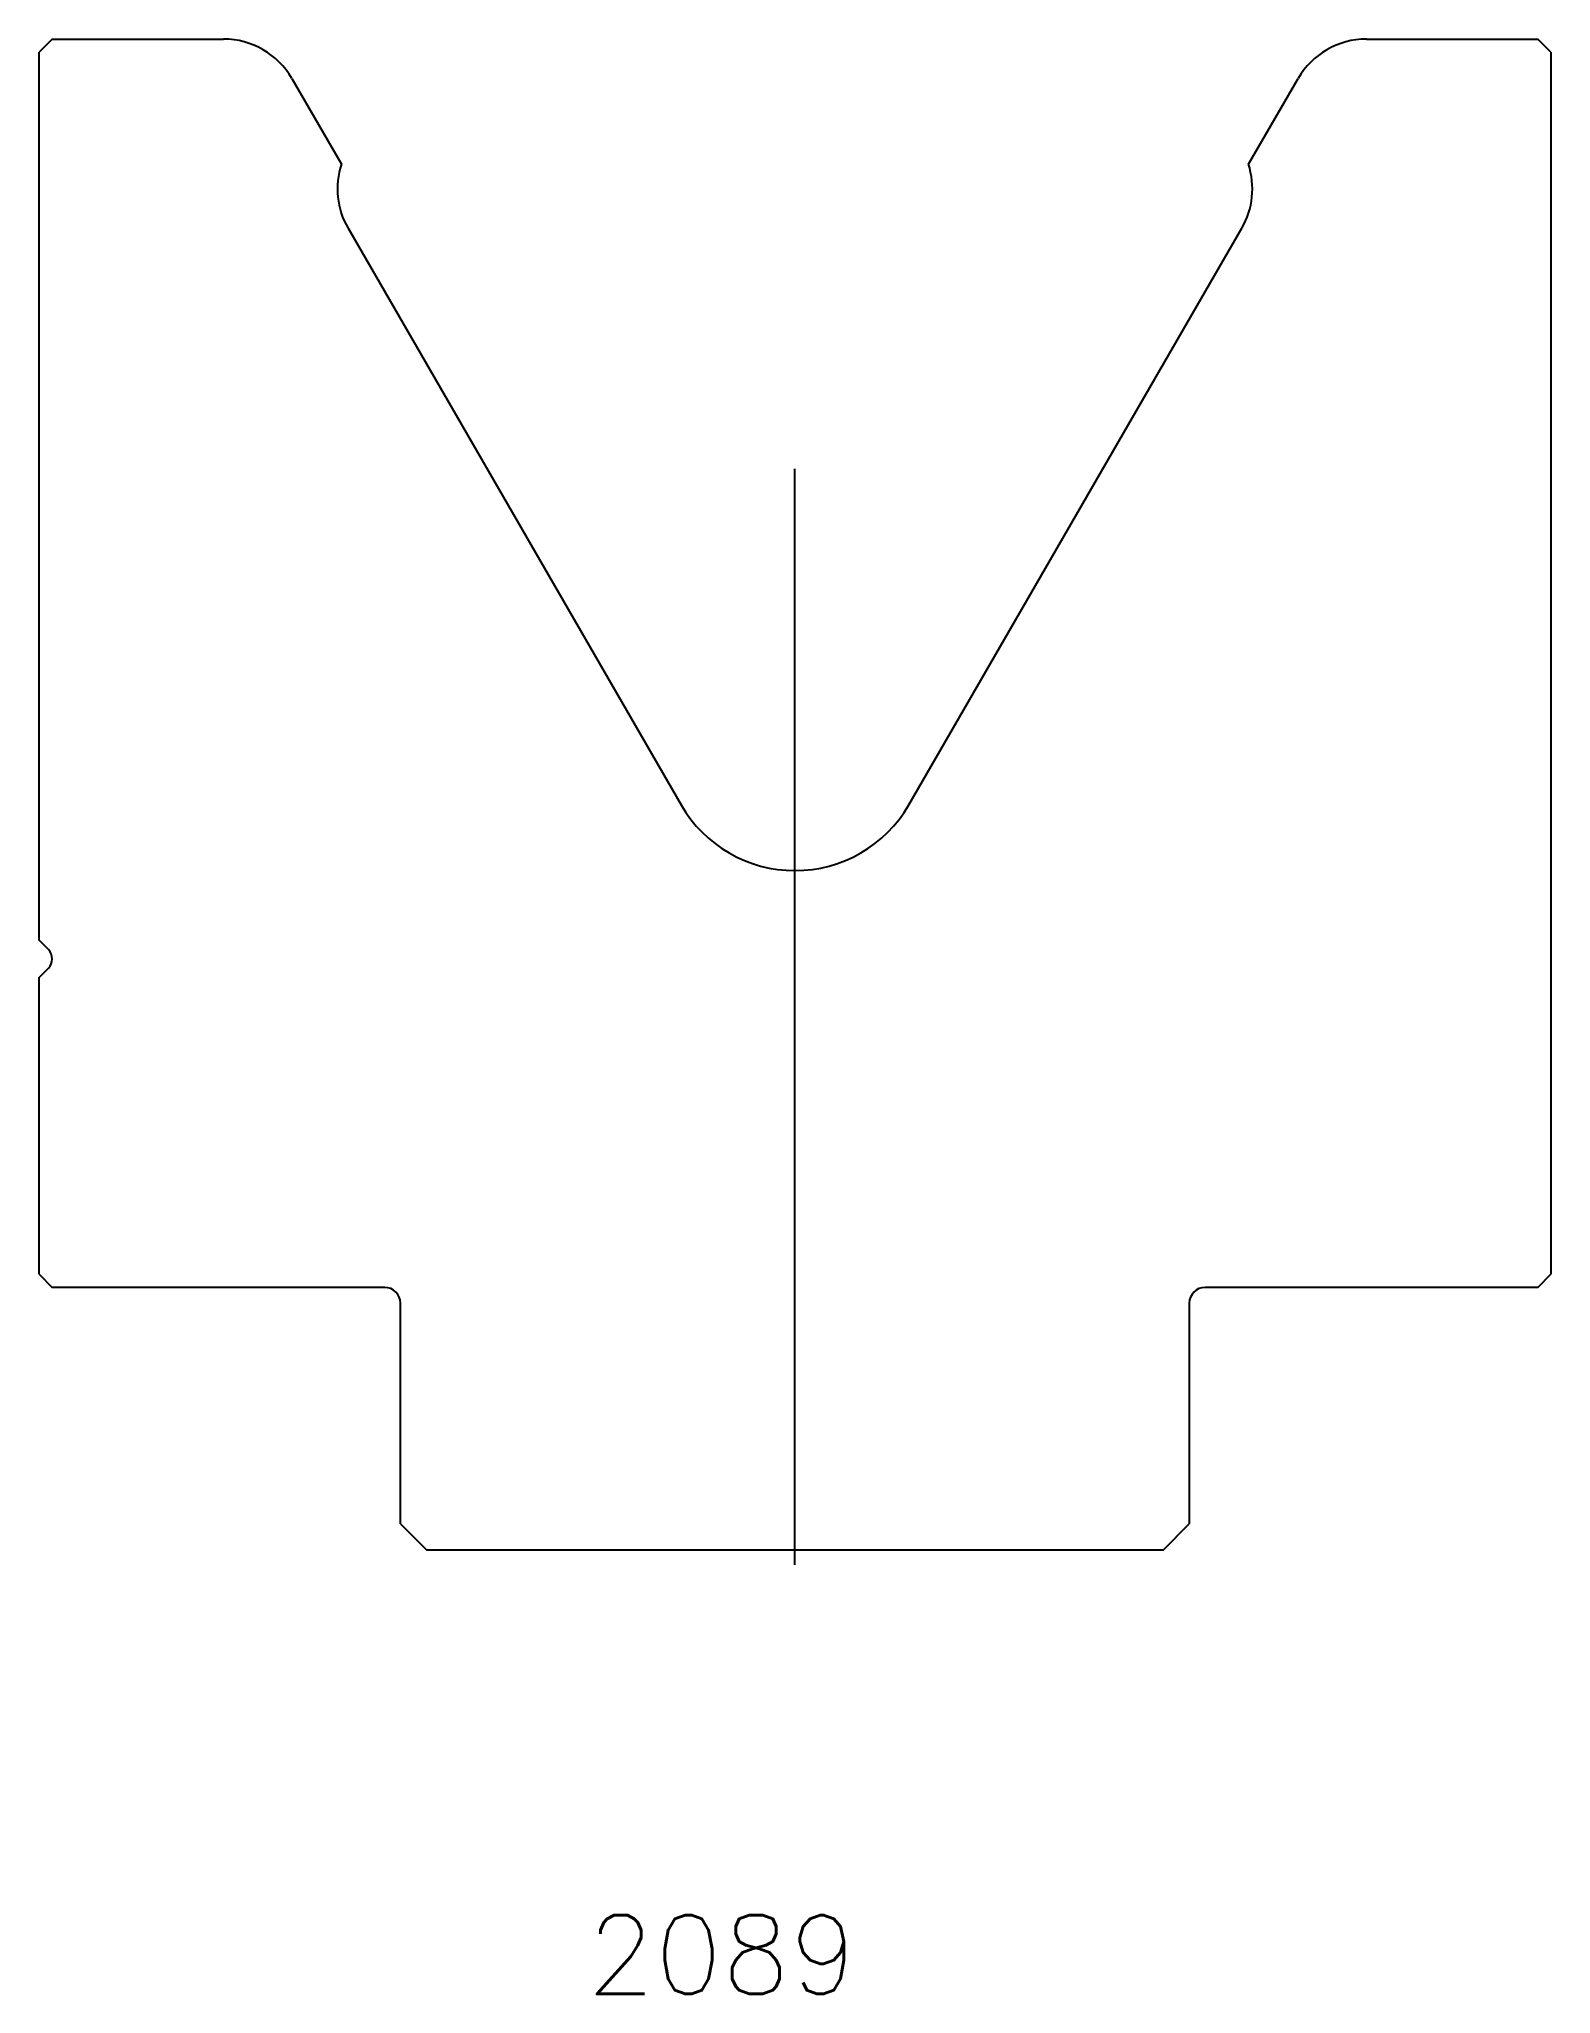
# Model space of a CAD drawing. Header units: millimetres. Extents: x -57 to 58, y -77 to 72.
import ezdxf
from ezdxf.enums import TextEntityAlignment as Align
from ezdxf.lldxf.tags import DXFTag

# ---------------------------------------------------------------- set-up
doc = ezdxf.new("R2010")
doc.units = ezdxf.units.MM
doc.layers.add('Default', color=7, linetype='Continuous')
doc.layers.add('DV41_PREDEFINITO', color=7, linetype='Continuous')
doc.styles.add('SEACAD_txt_shx', font='txt.shx')
tags = doc.linetypes.add('CENTER2', pattern=[28.575, 19.05, -3.175, 3.175, -3.175]).pattern_tags.tags
tags[10:11] = [DXFTag(74, 4), DXFTag(75, 0), DXFTag(340, '0'), DXFTag(46, 0.0), DXFTag(50, 0.0), DXFTag(44, 0.0), DXFTag(45, 0.0)]
tags[8:9] = [DXFTag(74, 4), DXFTag(75, 0), DXFTag(340, '0'), DXFTag(46, 0.0), DXFTag(50, 0.0), DXFTag(44, 0.0), DXFTag(45, 0.0)]
tags[6:7] = [DXFTag(74, 4), DXFTag(75, 0), DXFTag(340, '0'), DXFTag(46, 0.0), DXFTag(50, 0.0), DXFTag(44, 0.0), DXFTag(45, 0.0)]
tags[4:5] = [DXFTag(74, 4), DXFTag(75, 0), DXFTag(340, '0'), DXFTag(46, 0.0), DXFTag(50, 0.0), DXFTag(44, 0.0), DXFTag(45, 0.0)]

msp = doc.modelspace()

# ---------------------------------------------------------------- linework, layer by layer
at = {"layer": 'DV41_PREDEFINITO', "color": 7, "linetype": 'Continuous'}
for p, q in [((-55.82, 71.78), (-56.82, 70.78)), ((-55.82, 71.78), (-42.78, 71.78)), ((44.15, 71.78), (57.18, 71.78)), ((58.18, 70.78), (57.18, 71.78)), ((-56.82, 3.2), (-56.82, 70.78)), ((58.18, 70.78), (58.18, -22.22)), ((-37.58, 68.78), (-33.82, 62.26)), ((35.18, 62.26), (38.95, 68.78)), ((-33.31, 57.38), (-7.98, 13.5)), ((9.34, 13.5), (34.68, 57.38)), ((-56.11, 2.49), (-56.82, 3.2)), ((-56.82, 0.37), (-56.11, 1.07)), ((-56.82, -22.22), (-56.82, 0.37)), ((-56.82, -22.22), (-55.82, -23.22)), ((57.18, -23.22), (58.18, -22.22)), ((-30.52, -23.22), (-55.82, -23.22)), ((57.18, -23.22), (31.88, -23.22)), ((-29.32, -41.22), (-29.32, -24.42)), ((30.68, -24.42), (30.68, -41.22)), ((-29.32, -41.22), (-27.32, -43.22)), ((28.68, -43.22), (30.68, -41.22)), ((28.68, -43.22), (-27.32, -43.22))]:
    msp.add_line(p, q, dxfattribs=at)
at = {"layer": 'DV41_PREDEFINITO', "color": 7, "linetype": 'CENTER2'}
msp.add_line((0.68, -44.34), (0.68, 39.07), dxfattribs=at)
at = {"layer": 'DV41_PREDEFINITO', "color": 7, "linetype": 'Continuous'}
for centre, radius, start, end in [((-42.78, 65.78), 6, 30, 90), ((44.15, 65.78), 6, 90, 150), ((-28.12, 60.38), 6, 161.8103, 210), ((29.48, 60.38), 6, 330, 18.1897), ((0.68, 18.5), 10, 210, 330), ((-56.82, 1.78), 1, 315, 45), ((-30.52, -24.42), 1.2, 0, 90), ((31.88, -24.42), 1.2, 90, 180)]:
    msp.add_arc(centre, radius, start, end, dxfattribs=at)

# ---------------------------------------------------------------- texts
at = {"layer": 'Default', "color": 7, "linetype": 'Continuous', "style": 'SEACAD_txt_shx'}
msp.add_text('2089', height=6, dxfattribs=at).set_placement((-15.14, -70.99), align=Align.TOP_LEFT)

doc.saveas('drawing.dxf')
